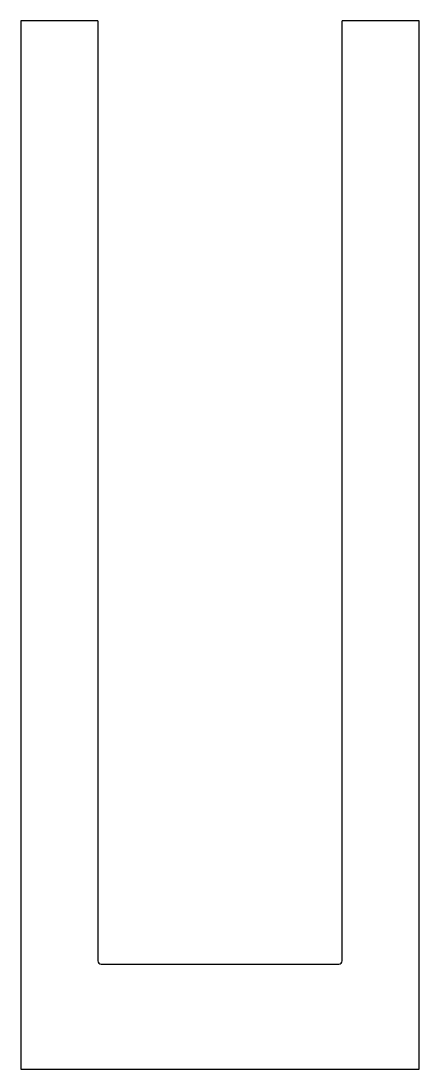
# Model space of a CAD drawing. Header units: millimetres. Extents: x -57 to 57, y -150 to 150.
import ezdxf

# ---------------------------------------------------------------- set-up
doc = ezdxf.new("R2010")
doc.units = ezdxf.units.MM

msp = doc.modelspace()

# ---------------------------------------------------------------- linework, layer by layer
at = {"color": 7, "linetype": 'Continuous', "lineweight": 25}
for p, q in [((-57, 150), (-57, -150)), ((-35, 150), (-57, 150)), ((-35, 150), (-35, -119)), ((35, -119), (35, 150)), ((57, 150), (35, 150)), ((57, -150), (57, 150)), ((-34, -120), (34, -120)), ((-57, -150), (57, -150))]:
    msp.add_line(p, q, dxfattribs=at)
for centre, start, end in [((-34, -119), 180, 270), ((34, -119), 270, 0)]:
    msp.add_arc(centre, 1, start, end, dxfattribs=at)

doc.saveas('drawing.dxf')
